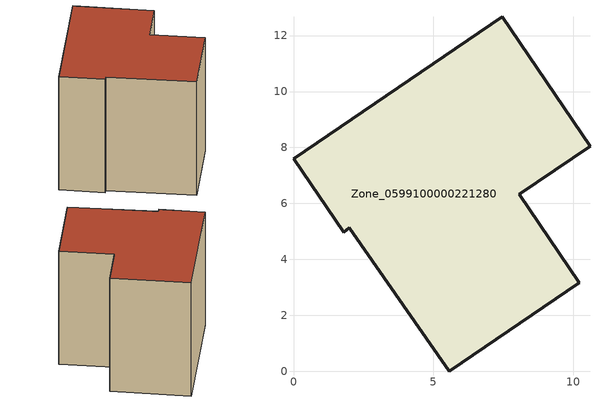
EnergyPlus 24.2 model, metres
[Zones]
Zone_0599100000221280
 floor ground (C_G): 2,5.12 1.79,4.97 0,7.6 7.46,12.67 10.6,8.04 8.08,6.32 10.22,3.17 5.57,0 z0
 wall outside (C_F): 10.6,8.04 7.46,12.67 0,7.6 1.79,4.97 2,5.12 5.57,0 10.22,3.17 8.08,6.32 10.6,8.04 z0:9.17
 roof outside (C_R): 1.79,4.97 2,5.12 5.57,0 10.22,3.17 8.08,6.32 10.6,8.04 7.46,12.67 0,7.6 z9.17
[BUILDING]
Pand.0599100000221280: North Axis=0; Terrain=City; Loads Convergence Tolerance Value=0.04; Temperature Convergence Tolerance Value=0.4; Solar Distribution=FullExterior; Maximum Number of Warmup Days=25; Minimum Number of Warmup Days=1
[Site:Location]
Rotterdam.The.Hague.AP_ZH_NLD Design_Conditions: Latitude=51.96; Longitude=4.45; Time Zone=1; Elevation=-4.5
[SITE:GROUNDTEMPERATURE:BUILDINGSURFACE]
18, 18, 18, 18, 18, 18, 18, 18, 18, 18, 18, 18
[MATERIAL] Thermal Absorptance=0.9; Solar Absorptance=0.7; Visible Absorptance=0.7
Name | Roughness | Thickness | Conductivity | Density | Specific Heat
G.TI.1975-1991 | MediumSmooth | 0.15 | 0.288461 | 540 | 1210
F.TI.1975-1991 | Rough | 0.3 | 0.230769 | 1920 | 840
R.TI.1975-1991 | MediumRough | 0.2 | 0.153846 | 1500 | 1000
[CONSTRUCTION]
C_G: G.TI.1975-1991
C_F: F.TI.1975-1991
C_R: R.TI.1975-1991
[ZONE]
Zone_0599100000221280: Type=1; Multiplier=1; Ceiling Height=Autocalculate; Volume=Autocalculate; Floor Area=autocalculate; Part of Total Floor Area=Yes
[ZONEINFILTRATION:DESIGNFLOWRATE]
Infil_Zone_0599100000221280: Zone or ZoneList or Space or SpaceList=Zone_0599100000221280; Schedule=AlwaysOn; Design Flow Rate Calculation Method=Flow/Area; Flow Rate per Floor Area=0.003; Constant Term Coefficient=1; Temperature Term Coefficient=0; Velocity Term Coefficient=0; Velocity Squared Term Coefficient=0
[HVACTEMPLATE:ZONE:IDEALLOADSAIRSYSTEM]
Zone_0599100000221280: Maximum Heating Supply Air Temperature=50; Minimum Cooling Supply Air Temperature=13; Maximum Heating Supply Air Humidity Ratio=0.0156; Minimum Cooling Supply Air Humidity Ratio=0.0077; Heating Limit=NoLimit; Cooling Limit=NoLimit; Dehumidification Control Type=ConstantSensibleHeatRatio; Cooling Sensible Heat Ratio=0.7; Dehumidification Setpoint=60; Humidification Control Type=None; Humidification Setpoint=30; Outdoor Air Method=None; Outdoor Air Flow Rate per Person=0.00944; Outdoor Air Flow Rate per Zone Floor Area=0; Outdoor Air Flow Rate per Zone=0; Demand Controlled Ventilation Type=None; Outdoor Air Economizer Type=NoEconomizer; Heat Recovery Type=None; Sensible Heat Recovery Effectiveness=0.7; Latent Heat Recovery Effectiveness=0.65
[ZONECONTROL:THERMOSTAT]
ThermostatControl_Zone_0599100000221280: Zone or ZoneList=Zone_0599100000221280; Control Type Schedule=DualSetpointControlType; Control 1=Thermostat_Zone_0599100000221280; Temperature Difference Between Cutout And Setpoint=0
[THERMOSTATSETPOINT:DUALSETPOINT]
Thermostat_Zone_0599100000221280: Heating Setpoint Temperature Schedule=HeatingSetpoint_Zone_0599100000221280; Cooling Setpoint Temperature Schedule=CoolingSetpoint_Zone_0599100000221280
[SCHEDULE:COMPACT]
HeatingSetpoint_Zone_0599100000221280: Through: 12/31, For: AllDays, Until: 24:00, 21
CoolingSetpoint_Zone_0599100000221280: Through: 12/31, For: AllDays, Until: 24:00, 24
DualSetpointControlType: Through: 12/31, For: AllDays, Until: 24:00, 4
AlwaysOn: Through: 12/31, For: AllDays, Until: 24:00, 1
